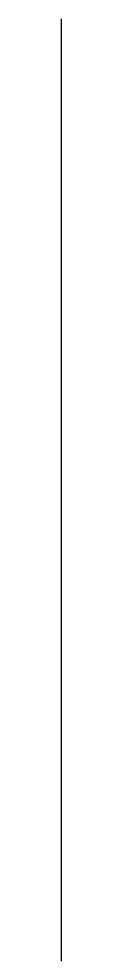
# Model space of a CAD drawing. Header units: millimetres. Extents: x 9391 to 9391, y 8487 to 8603.
import ezdxf

# ---------------------------------------------------------------- set-up
doc = ezdxf.new("R2010")
doc.units = ezdxf.units.MM
doc.layers.get('0').update_dxf_attribs({"true_color": 0xe7f0ff})

msp = doc.modelspace()

# ---------------------------------------------------------------- linework, layer by layer
msp.add_line((9390.9, 8603.38, -3374.69), (9390.9, 8486.87, -3374.69))

doc.saveas('drawing.dxf')
